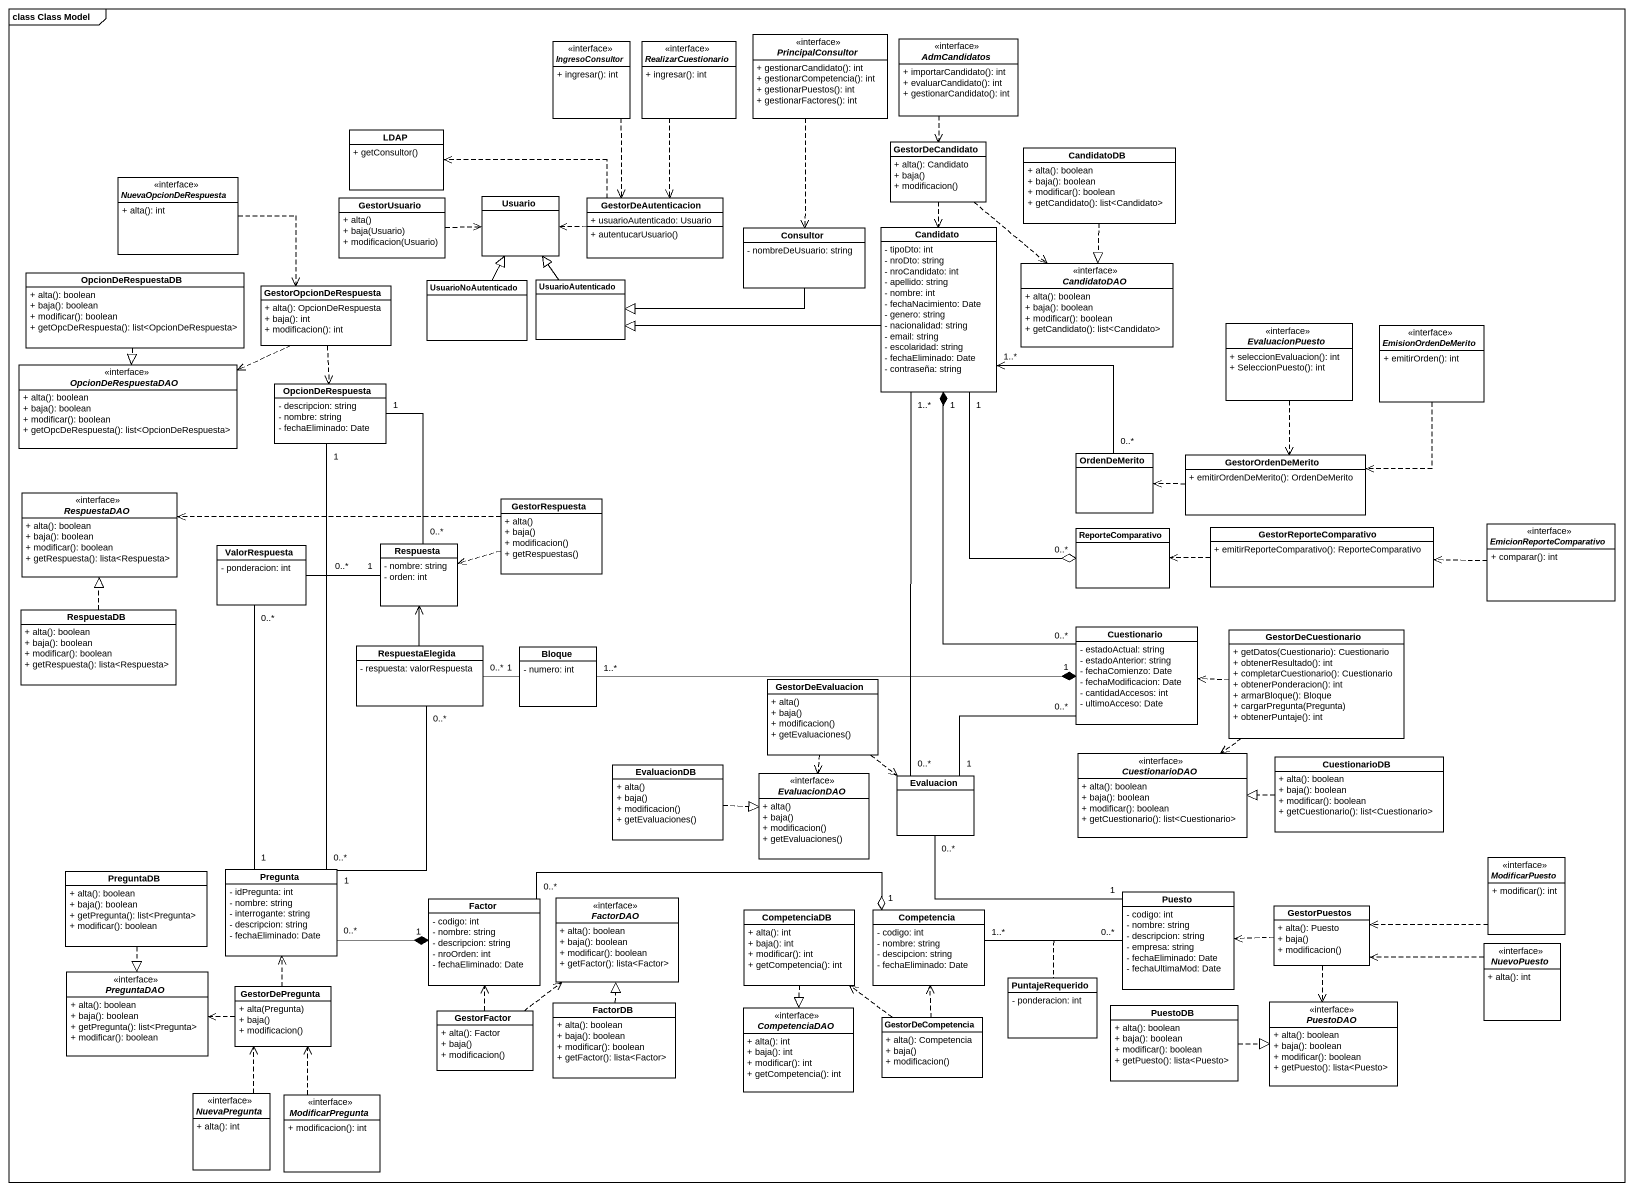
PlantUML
@startuml
mainframe class Class Model
hide circle
hide empty members
skinparam classAttributeIconSize 0
interface IngresoConsultor {
  + ingresar(): int
}
interface RealizarCuestionario {
  + ingresar(): int
}
interface PrincipalConsultor {
  + gestionarCandidato(): int
  + gestionarCompetencia(): int
  + gestionarPuestos(): int
  + gestionarFactores(): int
}
interface AdmCandidatos {
  + importarCandidato(): int
  + evaluarCandidato(): int
  + gestionarCandidato(): int
}
class LDAP {
  + getConsultor()
}
class GestorDeCandidato {
  + alta(): Candidato
  + baja()
  + modificacion()
}
class CandidatoDB {
  + alta(): boolean
  + baja(): boolean
  + modificar(): boolean
  + getCandidato(): list<Candidato>
}
interface NuevaOpcionDeRespuesta {
  + alta(): int
}
class GestorUsuario {
  + alta()
  + baja(Usuario)
  + modificacion(Usuario)
}
class Usuario
class GestorDeAutenticacion {
  + usuarioAutenticado: Usuario
  + autentucarUsuario()
}
class Consultor {
  - nombreDeUsuario: string
}
class Candidato {
  - tipoDto: int
  - nroDto: string
  - nroCandidato: int
  - apellido: string
  - nombre: int
  - fechaNacimiento: Date
  - genero: string
  - nacionalidad: string
  - email: string
  - escolaridad: string
  - fechaEliminado: Date
  - contraseña: string
}
class OpcionDeRespuestaDB {
  + alta(): boolean
  + baja(): boolean
  + modificar(): boolean
  + getOpcDeRespuesta(): list<OpcionDeRespuesta>
}
class GestorOpcionDeRespuesta {
  + alta(): OpcionDeRespuesta
  + baja(): int
  + modificacion(): int
}
class UsuarioNoAutenticado
class UsuarioAutenticado
interface CandidatoDAO {
  + alta(): boolean
  + baja(): boolean
  + modificar(): boolean
  + getCandidato(): list<Candidato>
}
interface EvaluacionPuesto {
  + seleccionEvaluacion(): int
  + SeleccionPuesto(): int
}
interface EmisionOrdenDeMerito {
  + emitirOrden(): int
}
interface OpcionDeRespuestaDAO {
  + alta(): boolean
  + baja(): boolean
  + modificar(): boolean
  + getOpcDeRespuesta(): list<OpcionDeRespuesta>
}
class OpcionDeRespuesta {
  - descripcion: string
  - nombre: string
  - fechaEliminado: Date
}
class OrdenDeMerito
class GestorOrdenDeMerito {
  + emitirOrdenDeMerito(): OrdenDeMerito
}
interface RespuestaDAO {
  + alta(): boolean
  + baja(): boolean
  + modificar(): boolean
  + getRespuesta(): lista<Respuesta>
}
class GestorRespuesta {
  + alta()
  + baja()
  + modificacion()
  + getRespuestas()
}
class ValorRespuesta {
  - ponderacion: int
}
class Respuesta {
  - nombre: string
  - orden: int
}
class ReporteComparativo
class GestorReporteComparativo {
  + emitirReporteComparativo(): ReporteComparativo
}
interface EmicionReporteComparativo {
  + comparar(): int
}
class RespuestaDB {
  + alta(): boolean
  + baja(): boolean
  + modificar(): boolean
  + getRespuesta(): lista<Respuesta>
}
class Cuestionario {
  - estadoActual: string
  - estadoAnterior: string
  - fechaComienzo: Date
  - fechaModificacion: Date
  - cantidadAccesos: int
  - ultimoAcceso: Date
}
class GestorDeCuestionario {
  + getDatos(Cuestionario): Cuestionario
  + obtenerResultado(): int
  + completarCuestionario(): Cuestionario
  + obtenerPonderacion(): int
  + armarBloque(): Bloque
  + cargarPregunta(Pregunta)
  + obtenerPuntaje(): int
}
class RespuestaElegida {
  - respuesta: valorRespuesta
}
class Bloque {
  - numero: int
}
class GestorDeEvaluacion {
  + alta()
  + baja()
  + modificacion()
  + getEvaluaciones()
}
class EvaluacionDB {
  + alta()
  + baja()
  + modificacion()
  + getEvaluaciones()
}
interface EvaluacionDAO {
  + alta()
  + baja()
  + modificacion()
  + getEvaluaciones()
}
class Evaluacion
interface CuestionarioDAO {
  + alta(): boolean
  + baja(): boolean
  + modificar(): boolean
  + getCuestionario(): list<Cuestionario>
}
class CuestionarioDB {
  + alta(): boolean
  + baja(): boolean
  + modificar(): boolean
  + getCuestionario(): list<Cuestionario>
}
interface ModificarPuesto {
  + modificar(): int
}
class PreguntaDB {
  + alta(): boolean
  + baja(): boolean
  + getPregunta(): list<Pregunta>
  + modificar(): boolean
}
class Pregunta {
  - idPregunta: int
  - nombre: string
  - interrogante: string
  - descripcion: string
  - fechaEliminado: Date
}
class Factor {
  - codigo: int
  - nombre: string
  - descripcion: string
  - nroOrden: int
  - fechaEliminado: Date
}
interface FactorDAO {
  + alta(): boolean
  + baja(): boolean
  + modificar(): boolean
  + getFactor(): lista<Factor>
}
class Puesto {
  - codigo: int
  - nombre: string
  - descripcion: string
  - empresa: string
  - fechaEliminado: Date
  - fechaUltimaMod: Date
}
class CompetenciaDB {
  + alta(): int
  + baja(): int
  + modificar(): int
  + getCompetencia(): int
}
class Competencia {
  - codigo: int
  - nombre: string
  - descipcion: string
  - fechaEliminado: Date
}
class GestorPuestos {
  + alta(): Puesto
  + baja()
  + modificacion()
}
interface NuevoPuesto {
  + alta(): int
}
interface PreguntaDAO {
  + alta(): boolean
  + baja(): boolean
  + getPregunta(): list<Pregunta>
  + modificar(): boolean
}
class PuntajeRequerido {
  - ponderacion: int
}
class GestorDePregunta {
  + alta(Pregunta)
  + baja()
  + modificacion()
}
class GestorFactor {
  + alta(): Factor
  + baja()
  + modificacion()
}
class FactorDB {
  + alta(): boolean
  + baja(): boolean
  + modificar(): boolean
  + getFactor(): lista<Factor>
}
interface CompetenciaDAO {
  + alta(): int
  + baja(): int
  + modificar(): int
  + getCompetencia(): int
}
class GestorDeCompetencia {
  + alta(): Competencia
  + baja()
  + modificacion()
}
class PuestoDB {
  + alta(): boolean
  + baja(): boolean
  + modificar(): boolean
  + getPuesto(): lista<Puesto>
}
interface PuestoDAO {
  + alta(): boolean
  + baja(): boolean
  + modificar(): boolean
  + getPuesto(): lista<Puesto>
}
interface NuevaPregunta {
  + alta(): int
}
interface ModificarPregunta {
  + modificacion(): int
}
IngresoConsultor ..> GestorDeAutenticacion
RealizarCuestionario ..> GestorDeAutenticacion
PrincipalConsultor ..> Consultor
AdmCandidatos ..> GestorDeCandidato
GestorDeCandidato ..> Candidato
GestorDeCandidato ..> CandidatoDAO
CandidatoDB ..|> CandidatoDAO
NuevaOpcionDeRespuesta ..> GestorOpcionDeRespuesta
GestorUsuario .right.> Usuario
GestorDeAutenticacion .left.> LDAP
GestorDeAutenticacion .left.> Usuario
Consultor -left-|> UsuarioAutenticado
Candidato -left-|> UsuarioAutenticado
Candidato "1" --o "0..*" ReporteComparativo
OpcionDeRespuestaDB ..|> OpcionDeRespuestaDAO
GestorOpcionDeRespuesta .left.> OpcionDeRespuestaDAO
GestorOpcionDeRespuesta ..> OpcionDeRespuesta
UsuarioNoAutenticado -up-|> Usuario
UsuarioAutenticado -up-|> Usuario
EvaluacionPuesto ..> GestorOrdenDeMerito
EmisionOrdenDeMerito ..> GestorOrdenDeMerito
OrdenDeMerito "0..*" -up-> "1..*" Candidato
GestorOrdenDeMerito .left.> OrdenDeMerito
GestorRespuesta .left.> RespuestaDAO
GestorRespuesta .left.> Respuesta
ValorRespuesta "0..*" -right- "1" Respuesta
Respuesta "0..*" -up- "1" OpcionDeRespuesta
GestorReporteComparativo .left.> ReporteComparativo
EmicionReporteComparativo .left.> GestorReporteComparativo
RespuestaDB .up.|> RespuestaDAO
Cuestionario "0..*" -up-* "1" Candidato
GestorDeCuestionario .left.> Cuestionario
GestorDeCuestionario ..> CuestionarioDAO
RespuestaElegida -up-> Respuesta
RespuestaElegida "0..*" -right- "1" Bloque
Bloque "1..*" -right-* "1" Cuestionario
GestorDeEvaluacion ..> EvaluacionDAO
GestorDeEvaluacion ..> Evaluacion
EvaluacionDB .right.|> EvaluacionDAO
Evaluacion "0..*" -up- "1..*" Candidato
Evaluacion "1" -up- "0..*" Cuestionario
Evaluacion "0..*" -right- "1" Puesto
CuestionarioDB .left.|> CuestionarioDAO
ModificarPuesto .left.> GestorPuestos
PreguntaDB ..|> PreguntaDAO
Pregunta "0..*" -up- "1" OpcionDeRespuesta
Pregunta "1" -up- "0..*" ValorRespuesta
Pregunta "1" -up- "0..*" RespuestaElegida
Pregunta "0..*" -right-* "1" Factor
Factor "0..*" -right-o "1" Competencia
Puesto "0..*" -left- "1..*" Competencia
(Puesto, Competencia) .. PuntajeRequerido
CompetenciaDB ..|> CompetenciaDAO
GestorPuestos .left.> Puesto
GestorPuestos ..> PuestoDAO
NuevoPuesto .left.> GestorPuestos
GestorDePregunta .up.> Pregunta
GestorDePregunta .left.> PreguntaDAO
GestorFactor .up.> Factor
GestorFactor .up.> FactorDAO
FactorDB .up.|> FactorDAO
GestorDeCompetencia .up.> CompetenciaDB
GestorDeCompetencia .up.> Competencia
PuestoDB .right.|> PuestoDAO
NuevaPregunta .up.> GestorDePregunta
ModificarPregunta .up.> GestorDePregunta
@enduml
